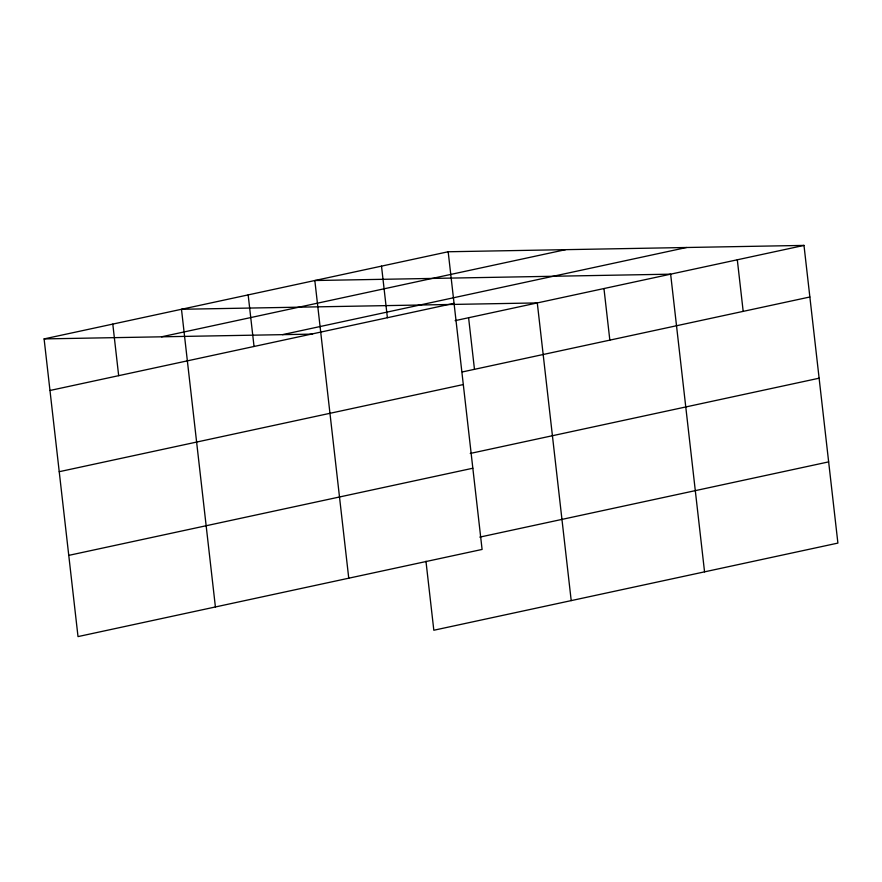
<?xml version="1.0" encoding="UTF-8"?>
<svg xmlns="http://www.w3.org/2000/svg" width="882" height="882" viewBox="0 0 882 882"><rect width="100%" height="100%" fill="white"/><g stroke="black" fill="none" stroke-linecap="round" stroke-linejoin="round"><path stroke-width="1.32" d="M448.177 251.756L482.09 549.442L78.013 636.595L44.1 338.909L448.177 251.756L803.987 245.405L837.9 543.091L433.823 630.244L425.962 561.217M161.516 336.814L565.594 249.661M282.494 334.653L686.571 247.5M49.976 390.483L454.054 303.342M455.134 320.64L803.987 245.405M462.355 371.939L809.863 296.991M59.226 471.705L463.304 384.552M470.26 453.447L819.113 378.202M68.763 555.373L472.84 468.232M479.797 537.116L828.65 461.881M44.1 338.909L312.526 334.113M737.308 259.782L743.184 311.368M704.553 571.856L670.64 274.17L314.83 280.52L348.754 578.206M603.961 288.546L609.837 340.121M571.205 600.609L537.292 302.923L181.483 309.273L215.406 606.959M468.596 317.74L474.472 369.326M381.509 266.132L387.385 317.718M248.162 294.897L254.038 346.472M112.797 324.091L118.673 375.677"/></g></svg>
